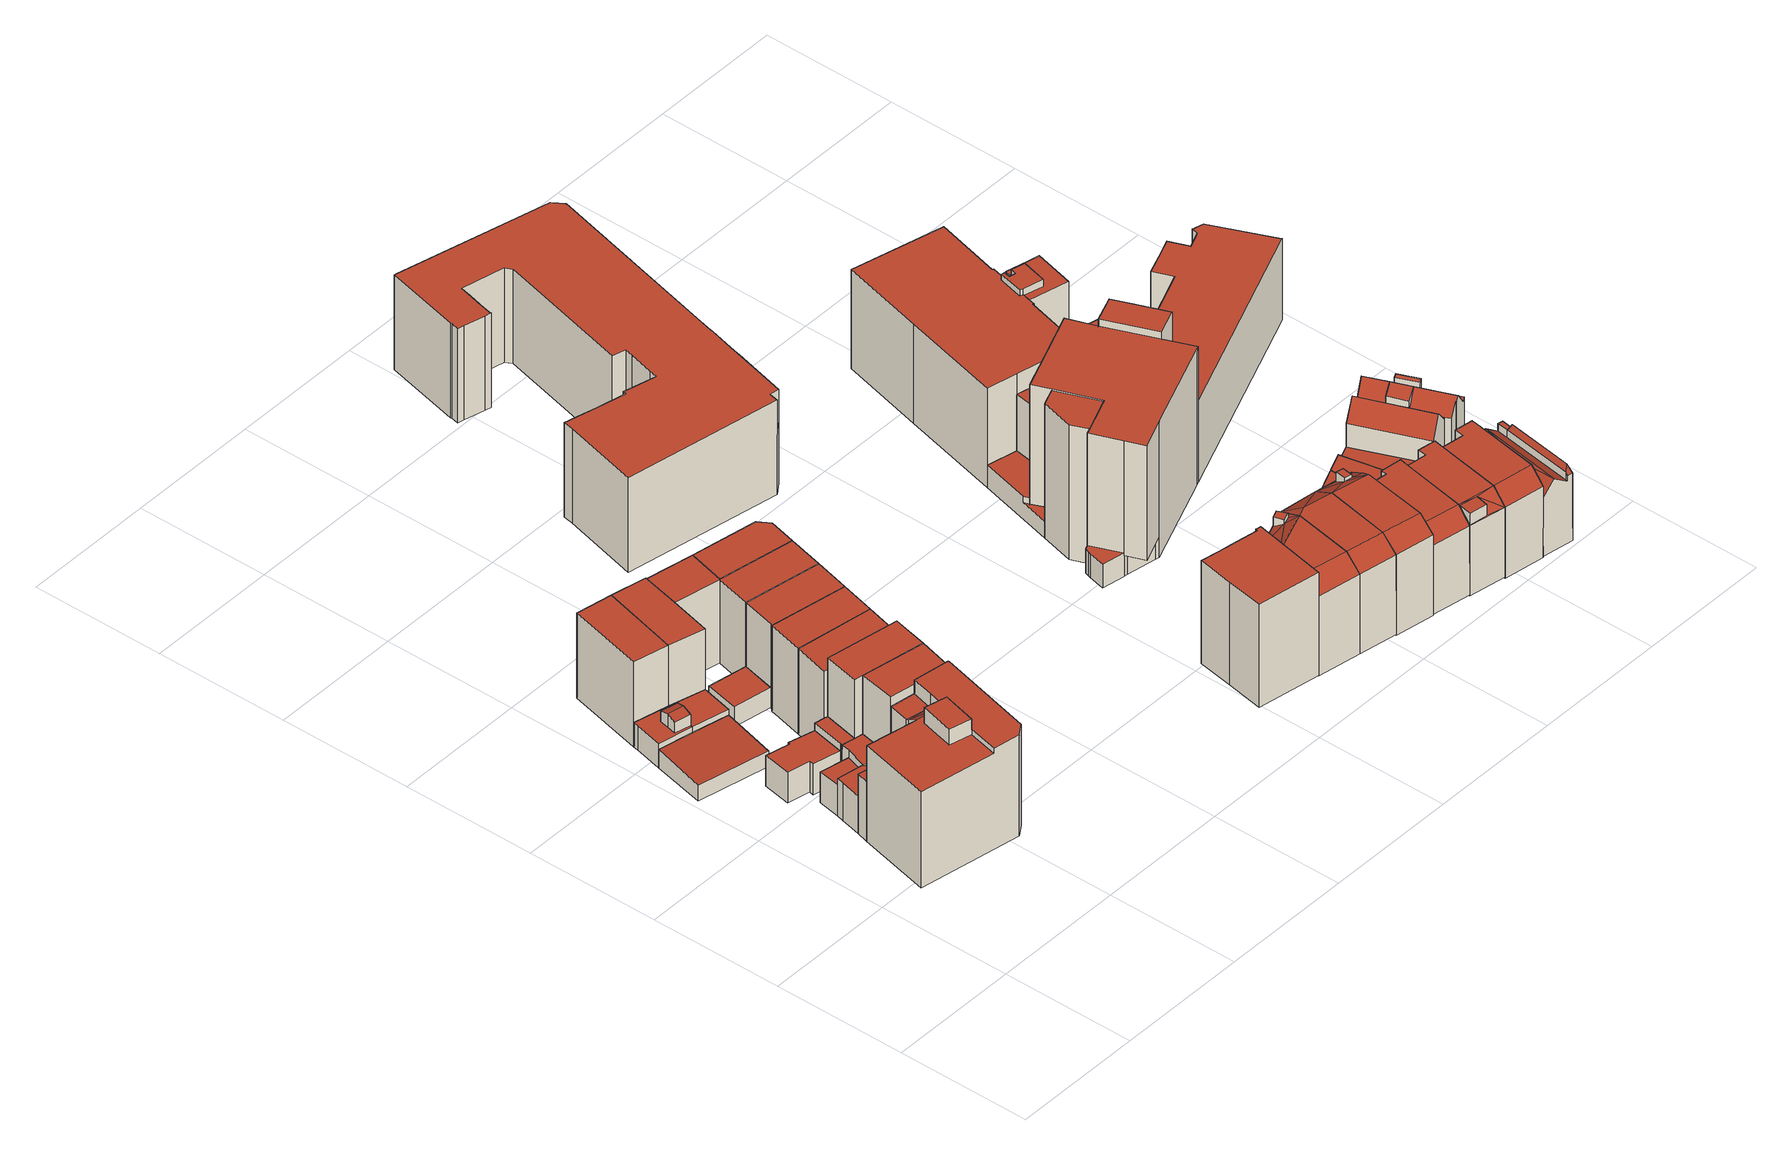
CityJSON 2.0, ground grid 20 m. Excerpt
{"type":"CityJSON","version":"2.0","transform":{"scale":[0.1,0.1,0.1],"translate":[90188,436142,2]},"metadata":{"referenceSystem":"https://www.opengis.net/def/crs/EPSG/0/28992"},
"CityObjects":{
"building1":{"type":"Building","attributes":{"measuredHeight":3.02,"yearOfConstruction":1924,"LAAGSTE_BOUWLAAG":"0","AANTAL_BOUWLAGEN":"1","WIJK":"Delfshaven","BUURT":"Tussendijken","HOOGSTE_BOUWLAAG":"0"},"geometry":[{"type":"Solid","lod":"2","boundaries":[[[[0,1,2,3,4]],[[1,0,5,6]],[[0,4,7,5]],[[8,9,3,2]],[[6,8,2,1]],[[4,3,9,7]],[[8,6,5,7,9]]]],"semantics":{"surfaces":[{"type":"GroundSurface"},{"type":"WallSurface"},{"type":"RoofSurface"}],"values":[[0,1,1,1,1,1,2]]}}]},
"building2":{"type":"Building","attributes":{"measuredHeight":17.93,"yearOfConstruction":1922,"LAAGSTE_BOUWLAAG":"-1","AANTAL_BOUWLAGEN":"5","AANTAL_ADRESSEN":"4","WIJK":"Delfshaven","PANDSOORT":"Tussenpand","BUURT":"Tussendijken","HOOGSTE_BOUWLAAG":"3"},"address":[{"CountryName":"Nederland","LocalityName":"Rotterdam","ThoroughfareNumber":"51-51","ThoroughfareName":"Jan Kruijffstraat","PostalCode":"3026VN"}],"children":["building2-1","building2-2","building2-3"]},
"building2-1":{"type":"BuildingPart","parents":["building2"],"geometry":[{"type":"Solid","lod":"2","boundaries":[[[[10,11,12,13]],[[11,14,15,12]],[[16,10,13,17]],[[18,16,17,19]],[[20,18,19,21]],[[22,20,21,23]],[[23,21,19,17,13,12,15,24,25]],[[10,16,18,20,22,26,27,14,11]],[[25,24,27,26]],[[23,25,26,22]],[[24,15,14,27]]]],"semantics":{"surfaces":[{"type":"WallSurface"},{"type":"RoofSurface"},{"type":"GroundSurface"},{"type":"ClosureSurface"}],"values":[[0,0,0,0,0,0,1,2,3,3,3]]}}]},
"building2-2":{"type":"BuildingPart","parents":["building2"],"geometry":[{"type":"Solid","lod":"2","boundaries":[[[[28,29,30,31,32]],[[31,33,34,32]],[[35,22,23,36,37,38,39]],[[40,41,42,43,44,45]],[[28,46,47,29]],[[48,44,43,49]],[[50,51,25,24,52]],[[23,25,51,36]],[[52,53,54,50]],[[55,47,46,34,33]],[[56,57,42,41,58]],[[59,48,49,60]],[[39,59,60,35]],[[55,40,45,47]],[[53,56,58,54]],[[37,61,62,38]],[[61,63,64,62]],[[63,30,29,64]],[[61,51,50]],[[63,50,54]],[[61,50,63]],[[40,55,33,31,30,63,54,58,41]],[[37,36,51,61]],[[39,38,62,64,29,47,45,44,48,59]],[[28,32,34,46]],[[22,35,60,49,43,42,57,65,27,26]],[[26,27,24,25]],[[65,53,52,24,27]],[[22,26,25,23]],[[65,57,56,53]]]],"semantics":{"surfaces":[{"type":"WallSurface"},{"type":"RoofSurface"},{"type":"GroundSurface"},{"type":"ClosureSurface"}],"values":[[0,0,0,0,0,0,0,0,0,0,0,0,0,0,0,0,0,0,1,1,1,1,1,1,1,2,3,3,3,3]]}}]},
"building2-3":{"type":"BuildingPart","parents":["building2"],"geometry":[{"type":"Solid","lod":"2","boundaries":[[[[53,56,57,65]],[[57,56,66,15,14]],[[24,15,66,52]],[[52,66,56,53]],[[65,57,14,27]],[[27,14,15,24]],[[27,24,52,53,65]]]],"semantics":{"surfaces":[{"type":"ClosureSurface"},{"type":"WallSurface"},{"type":"RoofSurface"},{"type":"GroundSurface"}],"values":[[0,1,1,2,3,0,0]]}}]},
"building3":{"type":"Building","attributes":{"measuredHeight":4.85,"yearOfConstruction":1922,"LAAGSTE_BOUWLAAG":"0","AANTAL_BOUWLAGEN":"1","WIJK":"Delfshaven","BUURT":"Tussendijken","HOOGSTE_BOUWLAAG":"0"},"geometry":[{"type":"Solid","lod":"2","boundaries":[[[[67,68,69,70]],[[68,71,72,69]],[[70,73,74,67]],[[75,76,77,78]],[[79,77,76,80]],[[80,81,82,79]],[[71,75,78,72]],[[73,82,81,74]],[[73,70,69,72,78,77,79,82]],[[71,68,67,74,81,80,76,75]]]],"semantics":{"surfaces":[{"type":"WallSurface"},{"type":"RoofSurface"},{"type":"GroundSurface"}],"values":[[0,0,0,0,0,0,0,0,1,2]]}}]},
"building4":{"type":"Building","attributes":{"measuredHeight":13.68,"yearOfConstruction":1924,"LAAGSTE_BOUWLAAG":"0","AANTAL_BOUWLAGEN":"4","AANTAL_ADRESSEN":"4","WIJK":"Delfshaven","PANDSOORT":"Tussenpand","BUURT":"Tussendijken","HOOGSTE_BOUWLAAG":"3"},"address":[{"CountryName":"Nederland","LocalityName":"Rotterdam","ThoroughfareNumber":"8-8","ThoroughfareName":"Gijsingstraat","PostalCode":"3026RL"}],"children":["building4-1","building4-2"]},
"building4-1":{"type":"BuildingPart","parents":["building4"],"geometry":[{"type":"Solid","lod":"2","boundaries":[[[[83,84,85,86]],[[83,86,87,88,89]],[[87,90,91,88]],[[89,92,84,83]],[[84,92,91,90,85]],[[88,91,92,89]],[[86,85,90,87]]]],"semantics":{"surfaces":[{"type":"ClosureSurface"},{"type":"WallSurface"},{"type":"RoofSurface"},{"type":"GroundSurface"}],"values":[[0,1,1,1,1,2,3]]}}]},
"building4-2":{"type":"BuildingPart","parents":["building4"],"geometry":[{"type":"Solid","lod":"2","boundaries":[[[[93,94,4,0]],[[95,96,97,98]],[[99,100,101,102]],[[100,103,104,101]],[[103,97,96,104]],[[85,105,106,84]],[[105,4,94,106]],[[99,102,107,95,98,93,0,108,109]],[[83,109,108,86]],[[97,103,100,99,109,83,84,106,94,93,98]],[[102,101,104,107]],[[107,104,96,95]],[[86,108,0,4,105,85]],[[86,85,84,83]]]],"semantics":{"surfaces":[{"type":"WallSurface"},{"type":"RoofSurface"},{"type":"GroundSurface"},{"type":"ClosureSurface"}],"values":[[0,0,0,0,0,0,0,0,0,1,1,1,2,3]]}}]},
"building5":{"type":"Building","attributes":{"measuredHeight":15.54,"yearOfConstruction":1922,"LAAGSTE_BOUWLAAG":"-1","AANTAL_BOUWLAGEN":"6","AANTAL_ADRESSEN":"2","WIJK":"Delfshaven","PANDSOORT":"Tussenpand","BUURT":"Tussendijken","HOOGSTE_BOUWLAAG":"3"},"address":[{"CountryName":"Nederland","LocalityName":"Rotterdam","ThoroughfareNumber":"47-47","ThoroughfareName":"Jan Kruijffstraat","PostalCode":"3026VN"}],"children":["building5-1","building5-2"]},
"building5-1":{"type":"BuildingPart","parents":["building5"],"geometry":[{"type":"Solid","lod":"2","boundaries":[[[[110,22,111,112]],[[113,114,115,110,112]],[[116,117,118,111,22,35]],[[114,116,35,115]],[[112,111,118,113]],[[113,118,117,116,114]],[[35,22,110,115]]]],"semantics":{"surfaces":[{"type":"ClosureSurface"},{"type":"WallSurface"},{"type":"RoofSurface"},{"type":"GroundSurface"}],"values":[[0,1,1,1,1,2,3]]}}]},
"building5-2":{"type":"BuildingPart","parents":["building5"],"geometry":[{"type":"Solid","lod":"2","boundaries":[[[[119,120,121,112,110]],[[122,16,18,123,124]],[[125,126,127,120,119]],[[125,128,129,126]],[[128,10,130,129]],[[122,130,10,16]],[[126,122,124,127]],[[111,131,20,22]],[[131,123,18,20]],[[126,129,130,122]],[[131,111,112,121,120,127,124,123]],[[125,119,110,22,20,18,16,10,128]],[[112,111,22,110]]]],"semantics":{"surfaces":[{"type":"WallSurface"},{"type":"RoofSurface"},{"type":"GroundSurface"},{"type":"ClosureSurface"}],"values":[[0,0,0,0,0,0,0,0,0,1,1,2,3]]}}]},
"building6":{"type":"Building","attributes":{"measuredHeight":13.57,"yearOfConstruction":1924,"LAAGSTE_BOUWLAAG":"0","AANTAL_BOUWLAGEN":"4","AANTAL_ADRESSEN":"4","WIJK":"Delfshaven","PANDSOORT":"Tussenpand","BUURT":"Tussendijken","HOOGSTE_BOUWLAAG":"3"},"address":[{"CountryName":"Nederland","LocalityName":"Rotterdam","ThoroughfareNumber":"6-6","ThoroughfareName":"Gijsingstraat","PostalCode":"3026RL"}],"children":["building6-1","building6-2"]},
"building6-1":{"type":"BuildingPart","parents":["building6"],"geometry":[{"type":"Solid","lod":"2","boundaries":[[[[132,133,83,134]],[[133,135,109,83]],[[136,99,109,135,137,93,98]],[[138,139,140,141]],[[134,138,141,132]],[[139,93,137,140]],[[134,83,109,99,136,98,93,139,138]],[[141,140,137,135,133,132]]]],"semantics":{"surfaces":[{"type":"ClosureSurface"},{"type":"WallSurface"},{"type":"RoofSurface"},{"type":"GroundSurface"}],"values":[[0,1,1,1,1,1,2,3]]}}]},
"building6-2":{"type":"BuildingPart","parents":["building6"],"geometry":[{"type":"Solid","lod":"2","boundaries":[[[[134,83,133,132]],[[83,89,88,142,133]],[[134,132,143,144,145]],[[146,144,143,147]],[[147,142,88,146]],[[145,89,83,134]],[[145,144,146,88,89]],[[143,132,133,142,147]]]],"semantics":{"surfaces":[{"type":"ClosureSurface"},{"type":"WallSurface"},{"type":"RoofSurface"},{"type":"GroundSurface"}],"values":[[0,1,1,1,1,1,2,3]]}}]},
"building7":{"type":"Building","attributes":{"measuredHeight":15.4,"yearOfConstruction":1922,"LAAGSTE_BOUWLAAG":"-0.5","AANTAL_BOUWLAGEN":"6","AANTAL_ADRESSEN":"4","WIJK":"Delfshaven","PANDSOORT":"Tussenpand","BUURT":"Tussendijken","HOOGSTE_BOUWLAAG":"3"},"address":[{"CountryName":"Nederland","LocalityName":"Rotterdam","ThoroughfareNumber":"45-45","ThoroughfareName":"Jan Kruijffstraat","PostalCode":"3026VN"}],"children":["building7-1","building7-2"]},
"building7-1":{"type":"BuildingPart","parents":["building7"],"geometry":[{"type":"Solid","lod":"2","boundaries":[[[[148,121,149,150]],[[151,152,153,154]],[[152,155,156,153]],[[155,157,120,156]],[[150,151,154,148]],[[121,120,157,149]],[[148,154,153,156,120,121]],[[152,151,150,149,157,155]]]],"semantics":{"surfaces":[{"type":"ClosureSurface"},{"type":"WallSurface"},{"type":"RoofSurface"},{"type":"GroundSurface"}],"values":[[0,1,1,1,1,1,2,3]]}}]},
"building7-2":{"type":"BuildingPart","parents":["building7"],"geometry":[{"type":"Solid","lod":"2","boundaries":[[[[150,149,121,148]],[[114,113,158,121,149,159]],[[160,114,159,161]],[[148,121,158,162]],[[162,160,161,150,148]],[[162,158,113,114,160]],[[159,149,150,161]]]],"semantics":{"surfaces":[{"type":"ClosureSurface"},{"type":"WallSurface"},{"type":"RoofSurface"},{"type":"GroundSurface"}],"values":[[0,1,1,1,1,2,3]]}}]},
"building8":{"type":"Building","attributes":{"measuredHeight":3.24,"yearOfConstruction":1924,"LAAGSTE_BOUWLAAG":"0","AANTAL_BOUWLAGEN":"1","WIJK":"Delfshaven","BUURT":"Tussendijken","HOOGSTE_BOUWLAAG":"0"},"geometry":[{"type":"Solid","lod":"2","boundaries":[[[[163,164,165,166]],[[165,164,167,168]],[[166,165,168,169]],[[170,167,164,163]],[[169,170,163,166]],[[169,168,167,170]]]],"semantics":{"surfaces":[{"type":"GroundSurface"},{"type":"WallSurface"},{"type":"RoofSurface"}],"values":[[0,1,1,1,1,2]]}}]},
"building9":{"type":"Building","attributes":{"measuredHeight":13.75,"yearOfConstruction":1924,"LAAGSTE_BOUWLAAG":"-1","AANTAL_BOUWLAGEN":"6","AANTAL_ADRESSEN":"4","WIJK":"Delfshaven","PANDSOORT":"Tussenpand","BUURT":"Tussendijken","HOOGSTE_BOUWLAAG":"4"},"address":[{"CountryName":"Nederland","LocalityName":"Rotterdam","ThoroughfareNumber":"43-43","ThoroughfareName":"Jan Kruijffstraat","PostalCode":"3026VN"}],"geometry":[{"type":"Solid","lod":"2","boundaries":[[[[171,172,173,174]],[[174,173,175,176]],[[173,172,177,175]],[[178,177,172,171]],[[176,178,171,174]],[[176,175,177,178]]]],"semantics":{"surfaces":[{"type":"GroundSurface"},{"type":"WallSurface"},{"type":"RoofSurface"}],"values":[[0,1,1,1,1,2]]}}]},
"building10":{"type":"Building","attributes":{"measuredHeight":13.3,"yearOfConstruction":1924,"LAAGSTE_BOUWLAAG":"0","AANTAL_BOUWLAGEN":"4","AANTAL_ADRESSEN":"2","WIJK":"Delfshaven","PANDSOORT":"Tussenpand","BUURT":"Tussendijken","HOOGSTE_BOUWLAAG":"3"},"address":[{"CountryName":"Nederland","LocalityName":"Rotterdam","ThoroughfareNumber":"4-4","ThoroughfareName":"Gijsingstraat","PostalCode":"3026RL"}],"geometry":[{"type":"Solid","lod":"2","boundaries":[[[[179,143,147,180,181]],[[180,147,182,183]],[[184,185,143,179]],[[183,186,181,180]],[[186,184,179,181]],[[147,143,185,182]],[[182,185,184,186,183]]]],"semantics":{"surfaces":[{"type":"GroundSurface"},{"type":"WallSurface"},{"type":"RoofSurface"}],"values":[[0,1,1,1,1,1,2]]}}]},
"building11":{"type":"Building","attributes":{"measuredHeight":13.75,"yearOfConstruction":1924,"LAAGSTE_BOUWLAAG":"-1","AANTAL_BOUWLAGEN":"5","AANTAL_ADRESSEN":"2","WIJK":"Delfshaven","PANDSOORT":"Tussenpand","BUURT":"Tussendijken","HOOGSTE_BOUWLAAG":"3"},"address":[{"CountryName":"Nederland","LocalityName":"Rotterdam","ThoroughfareNumber":"41-41","ThoroughfareName":"Jan Kruijffstraat","PostalCode":"3026VN"}],"geometry":[{"type":"Solid","lod":"2","boundaries":[[[[174,173,187,188]],[[188,187,189,190]],[[190,176,174,188]],[[187,173,175,189]],[[176,175,173,174]],[[190,189,175,176]]]],"semantics":{"surfaces":[{"type":"GroundSurface"},{"type":"WallSurface"},{"type":"RoofSurface"}],"values":[[0,1,1,1,1,2]]}}]},
"building12":{"type":"Building","attributes":{"measuredHeight":13.48,"yearOfConstruction":1924,"LAAGSTE_BOUWLAAG":"0","AANTAL_BOUWLAGEN":"4","AANTAL_ADRESSEN":"2","WIJK":"Delfshaven","PANDSOORT":"Tussenpand","BUURT":"Tussendijken","HOOGSTE_BOUWLAAG":"3"},"address":[{"CountryName":"Nederland","LocalityName":"Rotterdam","ThoroughfareNumber":"39-39","ThoroughfareName":"Jan Kruijffstraat","PostalCode":"3026VN"}],"geometry":[{"type":"Solid","lod":"2","boundaries":[[[[166,191,192,193,163]],[[191,166,194,195]],[[166,163,196,194]],[[163,193,189,196]],[[190,189,193,192]],[[195,190,192,191]],[[196,189,190,195,194]]]],"semantics":{"surfaces":[{"type":"GroundSurface"},{"type":"WallSurface"},{"type":"RoofSurface"}],"values":[[0,1,1,1,1,1,2]]}}]},
"building13":{"type":"Building","attributes":{"measuredHeight":13.36,"yearOfConstruction":1924,"LAAGSTE_BOUWLAAG":"0","AANTAL_BOUWLAGEN":"4","AANTAL_ADRESSEN":"2","WIJK":"Delfshaven","PANDSOORT":"Tussenpand","BUURT":"Tussendijken","HOOGSTE_BOUWLAAG":"3"},"address":[{"CountryName":"Nederland","LocalityName":"Rotterdam","ThoroughfareNumber":"37-37","ThoroughfareName":"Jan Kruijffstraat","PostalCode":"3026VN"}],"geometry":[{"type":"Solid","lod":"2","boundaries":[[[[197,179,181,198,199]],[[198,181,186,200]],[[200,195,199,198]],[[179,197,194,184]],[[195,194,197,199]],[[181,179,184,186]],[[186,184,194,195,200]]]],"semantics":{"surfaces":[{"type":"GroundSurface"},{"type":"WallSurface"},{"type":"RoofSurface"}],"values":[[0,1,1,1,1,1,2]]}}]},
"building14":{"type":"Building","attributes":{"measuredHeight":13.3,"yearOfConstruction":1924,"LAAGSTE_BOUWLAAG":"0","AANTAL_BOUWLAGEN":"4","AANTAL_ADRESSEN":"4","WIJK":"Delfshaven","PANDSOORT":"Tussenpand","BUURT":"Tussendijken","HOOGSTE_BOUWLAAG":"3"},"address":[{"CountryName":"Nederland","LocalityName":"Rotterdam","ThoroughfareNumber":"35-35","ThoroughfareName":"Jan Kruijffstraat","PostalCode":"3026VN"}],"geometry":[{"type":"Solid","lod":"2","boundaries":[[[[181,180,201,202,198]],[[203,200,198,202]],[[202,201,204,203]],[[180,181,186,183]],[[201,180,183,204]],[[200,186,181,198]],[[204,183,186,200,203]]]],"semantics":{"surfaces":[{"type":"GroundSurface"},{"type":"WallSurface"},{"type":"RoofSurface"}],"values":[[0,1,1,1,1,1,2]]}}]},
"building15":{"type":"Building","attributes":{"measuredHeight":16.53,"yearOfConstruction":1967,"LAAGSTE_BOUWLAAG":"-1","AANTAL_BOUWLAGEN":"6","AANTAL_ADRESSEN":"6","WIJK":"Delfshaven","PANDSOORT":"Kop van een rij","BUURT":"Tussendijken","HOOGSTE_BOUWLAAG":"4"},"address":[{"CountryName":"Nederland","LocalityName":"Rotterdam","ThoroughfareNumber":"53","ThoroughfareName":"Schiedamseweg","PostalCode":"3026AC"}],"geometry":[{"type":"Solid","lod":"2","boundaries":[[[[205,206,207,208]],[[206,209,210,207]],[[211,210,209,212]],[[213,214,215,216]],[[217,218,219,220]],[[218,221,222,219]],[[221,223,224,222]],[[223,225,226,224]],[[225,205,208,226]],[[216,211,212,213]],[[214,217,220,215]],[[210,211,216,215,220,219,222,224,226,208,207]],[[209,206,205,225,223,221,218,217,214,213,212]]]],"semantics":{"surfaces":[{"type":"WallSurface"},{"type":"RoofSurface"},{"type":"GroundSurface"}],"values":[[0,0,0,0,0,0,0,0,0,0,0,1,2]]}}]},
"building16":{"type":"Building","attributes":{"measuredHeight":14.85,"yearOfConstruction":1913,"LAAGSTE_BOUWLAAG":0,"AANTAL_BOUWLAGEN":5,"AANTAL_ADRESSEN":3,"WIJK":"Delfshaven","PANDSOORT":"Tussenpand","BUURT":"Tussendijken","HOOGSTE_BOUWLAAG":3},"address":[{"CountryName":"Nederland","LocalityName":"Rotterdam","ThoroughfareNumber":"49-49","ThoroughfareName":"Schiedamseweg","PostalCode":"3026AC"}],"children":["building16-1"],"geometry":[{"type":"Solid","lod":"2","boundaries":[[[[227,228,229,230]],[[229,228,231,232]],[[233,227,230,234]],[[232,231,233,234]],[[232,234,230,229]],[[235,236,237,238,239,240]],[[239,241,242,240]],[[243,242,241,244,245,246]],[[237,245,244,238]],[[240,227,233]],[[231,235,233]],[[231,242,243]],[[235,240,233]],[[240,228,227]],[[231,243,235]],[[231,228,242]],[[240,242,228]],[[236,246,245,237]],[[235,243,246,236]],[[238,244,241,239]]]],"semantics":{"surfaces":[{"type":"WallSurface"},{"type":"RoofSurface"},{"type":"GroundSurface"}],"values":[[0,0,0,0,1,0,0,0,0,1,1,1,1,1,1,1,1,1,1,2]]}}]},
"building16-1":{"type":"BuildingInstallation","parents":["building16"],"geometry":[{"type":"MultiSurface","lod":"2","boundaries":[[[227,228,229,230]],[[229,228,231,232]],[[233,227,230,234]],[[232,231,233,234]],[[232,234,230,229]]],"semantics":{"surfaces":[{"type":"WallSurface"},{"type":"RoofSurface"}],"values":[0,0,0,0,1]}}]},
"building17":{"type":"Building","attributes":{"measuredHeight":15.18,"yearOfConstruction":1926,"LAAGSTE_BOUWLAAG":"0","AANTAL_BOUWLAGEN":"8","AANTAL_ADRESSEN":"39","WIJK":"Delfshaven","PANDSOORT":"Tussenpand","BUURT":"Tussendijken","HOOGSTE_BOUWLAAG":"3"},"address":[{"CountryName":"Nederland","LocalityName":"Rotterdam","ThoroughfareNumber":"21-33","ThoroughfareName":"Jan Kruijffstraat","PostalCode":"3026VM"}],"geometry":[{"type":"Solid","lod":"2","boundaries":[[[[247,248,249,250,251,252,253,254,255,256]],[[257,258,259,260]],[[261,262,263,264]],[[262,265,266,263]],[[265,267,268,266]],[[269,270,271,272]],[[273,274,275,276]],[[274,277,278,275]],[[277,269,272,278]],[[279,280,281,282,283]],[[284,247,256,285]],[[285,256,255,286]],[[287,288,289,290]],[[291,292,250,249]],[[293,257,260,294]],[[286,255,254,295]],[[296,291,249,248]],[[292,297,251,250]],[[297,298,252,251]],[[298,299,253,252]],[[288,300,301,289]],[[300,293,294,301]],[[284,295,254,302,303,247]],[[253,299,287,290,304]],[[305,306,307,308,309]],[[248,310,311,312,296]],[[309,312,311,305]],[[304,302,254,253]],[[303,310,248,247]],[[270,313,314,271]],[[313,315,316,314]],[[315,317,318,316]],[[317,319,320,318]],[[321,322,323,324]],[[325,321,324,326]],[[283,308,307,279]],[[279,327,328,280]],[[319,325,326,320]],[[322,329,330,323]],[[331,261,264,332]],[[329,333,334,330]],[[333,335,336,334]],[[335,337,338,336]],[[327,307,306,328]],[[337,331,332,338]],[[267,339,340,268]],[[339,282,281,340]],[[258,273,276,259]],[[327,279,307]],[[280,328,306,305,311,310,303,302,304,290,289,301,294,260,259,276,275,278,272,271,314,316,318,320,326,324,323,330,334,336,338,332,264,263,266,268,340,281]],[[292,291,296,312,309,308,283,282,339,267,265,262,261,331,337,335,333,329,322,321,325,319,317,315,313,270,269,277,274,273,258,257,293,300,288,287,299,298,297]],[[295,284,285,286]]]],"semantics":{"surfaces":[{"type":"OuterCeilingSurface"},{"type":"WallSurface"},{"type":"RoofSurface"},{"type":"GroundSurface"}],"values":[[0,1,1,1,1,1,1,1,1,1,1,1,1,1,1,1,1,1,1,1,1,1,1,1,1,1,1,1,1,1,1,1,1,1,1,1,1,1,1,1,1,1,1,1,1,1,1,1,2,2,3,3]]}}]},
"building18":{"type":"Building","attributes":{"measuredHeight":14.85,"yearOfConstruction":1913,"LAAGSTE_BOUWLAAG":"0","AANTAL_BOUWLAGEN":"4","AANTAL_ADRESSEN":"4","WIJK":"Delfshaven","PANDSOORT":"Tussenpand","BUURT":"Tussendijken","HOOGSTE_BOUWLAAG":"2"},"address":[{"CountryName":"Nederland","LocalityName":"Rotterdam","ThoroughfareNumber":"47-47","ThoroughfareName":"Schiedamseweg","PostalCode":"3026AC"}],"geometry":[{"type":"Solid","lod":"2","boundaries":[[[[341,342,343,344,345,346,347,348]],[[348,349,240,341]],[[240,349,239,238,237,236,235]],[[344,237,238,345]],[[346,239,349,347]],[[347,349,348]],[[341,240,350]],[[341,350,342]],[[350,240,235]],[[343,342,350,235,236]],[[343,236,237,344]],[[345,238,239,346]]]],"semantics":{"surfaces":[{"type":"WallSurface"},{"type":"RoofSurface"},{"type":"GroundSurface"}],"values":[[0,0,0,0,0,1,1,1,1,1,1,2]]}}]},
"building19":{"type":"Building","children":["building19-1"],"geometry":[{"type":"Solid","lod":"2","boundaries":[[[[351,352,353,354]],[[353,352,355,356]],[[357,351,354,358]],[[356,355,357,358]],[[356,358,354,353]],[[359,348,341,360]],[[361,344,343,342,341,348,362]],[[363,359,360,364,365]],[[366,367,365,364,368,369]],[[366,344,361,367]],[[368,342,343,369]],[[355,352,368]],[[368,352,342]],[[341,352,351]],[[360,341,351]],[[355,368,364]],[[355,364,360]],[[341,342,352]],[[355,360,357]],[[360,351,357]],[[369,343,344,366]],[[363,365,367,361,362]],[[363,362,348,359]]]],"semantics":{"surfaces":[{"type":"WallSurface"},{"type":"RoofSurface"},{"type":"GroundSurface"},{"type":"ClosureSurface"}],"values":[[0,0,0,0,1,0,0,0,0,0,1,1,1,1,1,1,1,1,1,1,1,2,3]]}}]},
"building19-1":{"type":"BuildingInstallation","parents":["building19"],"geometry":[{"type":"MultiSurface","lod":"2","boundaries":[[[351,352,353,354]],[[353,352,355,356]],[[357,351,354,358]],[[356,355,357,358]],[[356,358,354,353]]],"semantics":{"surfaces":[{"type":"WallSurface"},{"type":"RoofSurface"}],"values":[0,0,0,0,1]}}]},
"building20":{"type":"Building","attributes":{"measuredHeight":14.87,"yearOfConstruction":1913,"LAAGSTE_BOUWLAAG":-1,"AANTAL_BOUWLAGEN":6,"AANTAL_ADRESSEN":3,"WIJK":"Delfshaven","PANDSOORT":"Tussenpand","BUURT":"Tussendijken","HOOGSTE_BOUWLAAG":3},"address":[{"CountryName":"Nederland","LocalityName":"Rotterdam","ThoroughfareNumber":"45-45","ThoroughfareName":"Schiedamseweg","PostalCode":"3026AC"}],"children":["building20-1"]},
"building20-1":{"type":"BuildingPart","parents":["building20"],"geometry":[{"type":"Solid","lod":"2","boundaries":[[[[359,348,362,363]],[[370,371,372,373]],[[374,362,348,347]],[[373,359,363,370]],[[371,374,347,372]],[[347,348,359,373,372]],[[374,371,370,363,362]]]],"semantics":{"surfaces":[{"type":"ClosureSurface"},{"type":"WallSurface"},{"type":"RoofSurface"},{"type":"GroundSurface"}],"values":[[0,1,1,1,1,2,3]]}}]},
"building21":{"type":"Building","attributes":{"measuredHeight":13.18,"yearOfConstruction":1911,"LAAGSTE_BOUWLAAG":"-0.5","AANTAL_BOUWLAGEN":"5","AANTAL_ADRESSEN":"6","WIJK":"Delfshaven","PANDSOORT":"Tussenpand","BUURT":"Tussendijken","HOOGSTE_BOUWLAAG":"3"},"address":[{"CountryName":"Nederland","LocalityName":"Rotterdam","ThoroughfareNumber":"43-43","ThoroughfareName":"Schiedamseweg","PostalCode":"3026AC"}],"children":["building21-1","building21-2"]},
"building21-1":{"type":"BuildingPart","parents":["building21"],"geometry":[{"type":"Solid","lod":"2","boundaries":[[[[375,376,377,378,379,380,381]],[[382,383,384,385,386,387,388]],[[388,375,381,382]],[[389,379,378,390]],[[391,389,390,392]],[[384,391,392,385]],[[387,376,375,388]],[[386,385,392,390,378,377,376,387]],[[393,383,382,381,380,394]],[[383,393,391,384]],[[394,380,379,389]],[[393,394,389,391]]]],"semantics":{"surfaces":[{"type":"WallSurface"},{"type":"RoofSurface"},{"type":"GroundSurface"},{"type":"ClosureSurface"}],"values":[[0,0,0,0,0,0,1,1,2,3,3,3]]}}]},
"building21-2":{"type":"BuildingPart","parents":["building21"],"geometry":[{"type":"Solid","lod":"2","boundaries":[[[[395,396,359,373,397]],[[395,380,379,396]],[[398,384,383,399]],[[400,398,399,401]],[[401,397,373,400]],[[384,398,400,373,359,396,379,389,391]],[[397,401,399,383,393,394,380,395]],[[389,379,380,394]],[[384,391,393,383]],[[391,389,394,393]]]],"semantics":{"surfaces":[{"type":"WallSurface"},{"type":"RoofSurface"},{"type":"GroundSurface"},{"type":"ClosureSurface"}],"values":[[0,0,0,0,0,1,2,3,3,3]]}}]},
"building22":{"type":"Building","children":["building22-1"],"geometry":[{"type":"Solid","lod":"2","boundaries":[[[[402,403,404]],[[404,403,405,406]],[[406,405,407]],[[402,404,406,407]],[[408,409,386,410]],[[386,409,411,412,388,387]],[[413,408,410,414]],[[415,416,417,418,419]],[[420,421,419,418,422,423]],[[416,413,414,417]],[[420,388,412,421]],[[414,410,386,387,423,422,418,417]],[[405,403,388]],[[423,387,407]],[[420,405,388]],[[407,387,402]],[[402,388,403]],[[420,423,407]],[[405,420,407]],[[387,388,402]],[[415,419,421,412,411,424,425]],[[415,425,413,416]],[[424,411,409,408]],[[425,424,408,413]]]],"semantics":{"surfaces":[{"type":"WallSurface"},{"type":"RoofSurface"},{"type":"GroundSurface"},{"type":"ClosureSurface"}],"values":[[0,0,0,1,0,0,0,0,0,0,0,1,1,1,1,1,1,1,1,1,2,3,3,3]]}}]},
"building22-1":{"type":"BuildingInstallation","parents":["building22"],"geometry":[{"type":"MultiSurface","lod":"2","boundaries":[[[402,403,404]],[[404,403,405,406]],[[406,405,407]],[[402,404,406,407]]],"semantics":{"surfaces":[{"type":"WallSurface"},{"type":"RoofSurface"}],"values":[0,0,0,1]}}]},
"building23":{"type":"Building","attributes":{"measuredHeight":13.3,"yearOfConstruction":1911,"LAAGSTE_BOUWLAAG":-1,"AANTAL_BOUWLAGEN":6,"AANTAL_ADRESSEN":7,"WIJK":"Delfshaven","PANDSOORT":"Tussenpand","BUURT":"Tussendijken","HOOGSTE_BOUWLAAG":3},"address":[{"CountryName":"Nederland","LocalityName":"Rotterdam","ThoroughfareNumber":"32-32","ThoroughfareName":"Noordschans","PostalCode":"3026VZ"}],"children":["building23-1"]},
"building23-1":{"type":"BuildingPart","parents":["building23"],"geometry":[{"type":"Solid","lod":"2","boundaries":[[[[426,427,428,429]],[[427,416,415,428]],[[430,431,400,432]],[[433,411,409,384]],[[434,433,384,398]],[[429,430,432,426]],[[431,434,398,400]],[[409,408,413,416,427,426,432,400,398,384]],[[429,428,415,425,424,411,433,434,431,430]],[[416,413,425,415]],[[413,408,424,425]],[[408,409,411,424]]]],"semantics":{"surfaces":[{"type":"WallSurface"},{"type":"RoofSurface"},{"type":"GroundSurface"},{"type":"ClosureSurface"}],"values":[[0,0,0,0,0,0,0,1,2,3,3,3]]}}]},
"building24":{"type":"Building","attributes":{"measuredHeight":13.46,"yearOfConstruction":1911,"LAAGSTE_BOUWLAAG":"-1","AANTAL_BOUWLAGEN":"5","AANTAL_ADRESSEN":"4","WIJK":"Delfshaven","PANDSOORT":"Tussenpand","BUURT":"Tussendijken","HOOGSTE_BOUWLAAG":"3"},"address":[{"CountryName":"Nederland","LocalityName":"Rotterdam","ThoroughfareNumber":"39-39","ThoroughfareName":"Schiedamseweg","PostalCode":"3026AC"}],"children":["building24-1","building24-2"]},
"building24-1":{"type":"BuildingPart","parents":["building24"],"geometry":[{"type":"Solid","lod":"2","boundaries":[[[[435,436,437,438,439]],[[440,441,442,443,444]],[[438,442,441,439]],[[436,445,446,437]],[[422,447,448,449,420,423]],[[445,450,451,446]],[[444,420,449,440]],[[450,447,422,451]],[[446,451,422,423,443,442,438,437]],[[443,423,420,444]],[[435,439,441,440,449,448,452,453]],[[435,453,445,436]],[[453,452,450,445]],[[452,448,447,450]]]],"semantics":{"surfaces":[{"type":"WallSurface"},{"type":"RoofSurface"},{"type":"GroundSurface"},{"type":"ClosureSurface"}],"values":[[0,0,0,0,0,0,0,0,1,1,2,3,3,3]]}}]},
"building24-2":{"type":"BuildingPart","parents":["building24"],"geometry":[{"type":"Solid","lod":"2","boundaries":[[[[454,455,456,457]],[[458,459,460,461]],[[462,460,459,463,464]],[[463,448,447,464]],[[465,466,467,468]],[[469,436,435,470]],[[466,469,470,467]],[[455,458,461,456]],[[468,471,472,465]],[[471,473,474,472]],[[473,475,476,474]],[[475,454,457,476]],[[457,456,461,460,462,464,447,450,445,436,469,466,465,472,474,476]],[[468,467,470,435,453,452,448,463,459,458,455,454,475,473,471]],[[436,445,453,435]],[[445,450,452,453]],[[450,447,448,452]]]],"semantics":{"surfaces":[{"type":"WallSurface"},{"type":"RoofSurface"},{"type":"GroundSurface"},{"type":"ClosureSurface"}],"values":[[0,0,0,0,0,0,0,0,0,0,0,0,1,2,3,3,3]]}}]},
"building25":{"type":"Building","attributes":{"measuredHeight":11.86,"yearOfConstruction":1912,"LAAGSTE_BOUWLAAG":0,"AANTAL_BOUWLAGEN":3,"AANTAL_ADRESSEN":2,"WIJK":"Delfshaven","PANDSOORT":"Tussenpand","BUURT":"Tussendijken","HOOGSTE_BOUWLAAG":2},"address":[{"CountryName":"Nederland","LocalityName":"Rotterdam","ThoroughfareNumber":"37-37","ThoroughfareName":"Schiedamseweg","PostalCode":"3026AC"}],"children":["building25-1"],"geometry":[{"type":"Solid","lod":"2","boundaries":[[[[477,478,479]],[[480,478,477,481]],[[482,480,481]],[[482,481,477,479]],[[483,484,485]],[[486,487,488,489,485,484,490]],[[491,492,493,494,487,486,495]],[[496,497,489,488,498,499,500]],[[498,494,493,499]],[[495,501,502,491]],[[501,483,503,502]],[[483,497,496,503]],[[490,484,483,501]],[[501,495,486,490]],[[503,496,500,492,491,502]],[[479,493,492]],[[500,499,482]],[[499,478,480]],[[499,480,482]],[[479,500,482]],[[479,478,493]],[[479,492,500]],[[493,478,499]],[[485,489,497,483]],[[498,488,487,494]]]],"semantics":{"surfaces":[{"type":"WallSurface"},{"type":"RoofSurface"},{"type":"GroundSurface"}],"values":[[0,0,0,1,0,0,0,0,0,0,0,0,1,1,1,1,1,1,1,1,1,1,1,1,2]]}}]},
"building25-1":{"type":"BuildingInstallation","parents":["building25"],"geometry":[{"type":"MultiSurface","lod":"2","boundaries":[[[477,478,479]],[[480,478,477,481]],[[482,480,481]],[[482,481,477,479]]],"semantics":{"surfaces":[{"type":"WallSurface"},{"type":"RoofSurface"}],"values":[0,0,0,1]}}]},
"building26":{"type":"Building","attributes":{"measuredHeight":3.78,"yearOfConstruction":1911,"LAAGSTE_BOUWLAAG":"-1","AANTAL_BOUWLAGEN":"2","AANTAL_ADRESSEN":"1","WIJK":"Delfshaven","PANDSOORT":"Tussenpand","BUURT":"Tussendijken","HOOGSTE_BOUWLAAG":"0"},"address":[{"CountryName":"Nederland","LocalityName":"Rotterdam","ThoroughfareNumber":"39B","ThoroughfareName":"Schiedamseweg","PostalCode":"3026AC"}],"geometry":[{"type":"Solid","lod":"2","boundaries":[[[[504,505,454,475]],[[506,507,508,458]],[[505,509,455,454]],[[509,506,458,455]],[[475,510,511,504]],[[510,512,513,511]],[[512,514,515,513]],[[514,508,507,515]],[[504,511,513,515,507,506,509,505]],[[510,475,454,455,458,508,514,512]]]],"semantics":{"surfaces":[{"type":"WallSurface"},{"type":"RoofSurface"},{"type":"GroundSurface"}],"values":[[0,0,0,0,0,0,0,0,1,2]]}}]},
"building27":{"type":"Building","attributes":{"measuredHeight":22.92,"yearOfConstruction":2008,"name":"Zorgcomplex De Schans","LAAGSTE_BOUWLAAG":"1","AANTAL_BOUWLAGEN":"6","AANTAL_ADRESSEN":"61","WIJK":"Delfshaven","PANDSOORT":"Vrijstaand","BUURT":"Tussendijken","HOOGSTE_BOUWLAAG":"4"},"address":[{"CountryName":"Nederland","LocalityName":"Rotterdam","ThoroughfareNumber":"192-332","ThoroughfareName":"Jan Kruijffstraat","PostalCode":"3026VP"}],"children":["building27-1","building27-2","building27-3","building27-4","building27-5"]},
"building27-1":{"type":"BuildingPart","attributes":{"measuredHeight":13.05},"parents":["building27"],"geometry":[{"type":"Solid","lod":"2","boundaries":[[[[516,517,518,519]],[[517,520,521,518]],[[520,522,523,521]],[[524,525,526,527]],[[525,528,529,526]],[[528,530,531,529]],[[530,532,533,531]],[[532,534,535,533]],[[534,536,537,535]],[[536,538,539,537]],[[522,524,527,523]],[[540,519,518,521,523,527,526,529,531,533,535,537,539,541,542]],[[517,516,543,544,545,538,536,534,532,530,528,525,524,522,520]],[[538,545,541,539]],[[545,544,542,541]],[[544,543,540,542]],[[543,516,519,540]]]],"semantics":{"surfaces":[{"type":"WallSurface"},{"type":"RoofSurface"},{"type":"GroundSurface"},{"type":"ClosureSurface"}],"values":[[0,0,0,0,0,0,0,0,0,0,0,1,2,3,3,3,3]]}}]},
"building27-2":{"type":"BuildingPart","attributes":{"measuredHeight":22.92},"parents":["building27"],"geometry":[{"type":"Solid","lod":"2","boundaries":[[[[546,547,548,549,550]],[[551,552,553,554,555]],[[556,547,546,557,558]],[[559,556,558,560]],[[561,562,563,564,565,559,560]],[[561,566,567,562]],[[568,569,570,571,572,573]],[[566,572,571,567]],[[574,575,576,577]],[[578,579,550,580,581]],[[581,516,519,582,578]],[[579,557,546,550]],[[583,584,585,542,541]],[[586,584,583,587]],[[564,588,589,565]],[[588,590,591,589]],[[590,592,593,591]],[[553,563,562,554]],[[555,571,570,551]],[[547,556,593,592,594]],[[594,595,548,547]],[[595,596,549,548]],[[596,580,550,549]],[[597,540,542,585,598]],[[575,599,586,587,576]],[[600,601,568,573,602]],[[577,603,600,602,574]],[[597,582,519,540]],[[575,597,598,599]],[[566,561,560,558,557,579,578,582,597,575,574,602,573,572]],[[571,555,554,562,567]],[[584,586,599,598,585]],[[593,556,559,565,589,591]],[[564,563,553,552,604,605,606,607,608,609,545,544,543,516,581,580,596,595,594,592,590,588]],[[604,552,551,570]],[[544,545,541,542]],[[516,543,540,519]],[[569,568,601,606,605]],[[603,607,606,601,600]],[[587,583,541,545,609]],[[543,544,542,540]],[[609,608,576,587]],[[605,604,570,569]],[[576,608,607,603,577]]]],"semantics":{"surfaces":[{"type":"OuterCeilingSurface"},{"type":"WallSurface"},{"type":"RoofSurface"},{"type":"GroundSurface"},{"type":"ClosureSurface"}],"values":[[0,1,1,1,1,1,1,1,1,1,1,1,1,1,1,1,1,1,1,1,1,1,1,1,1,1,1,1,1,2,2,2,2,3,4,4,4,4,4,4,4,4,4,4]]}}]},
"building27-3":{"type":"BuildingPart","attributes":{"measuredHeight":12.57},"parents":["building27"],"geometry":[{"type":"Solid","lod":"2","boundaries":[[[[603,600,601,606,607]],[[600,610,611,601]],[[600,603,612,610]],[[606,613,614,607]],[[610,612,614,613,611]],[[607,614,612,603]],[[613,606,601,611]]]],"semantics":{"surfaces":[{"type":"ClosureSurface"},{"type":"WallSurface"},{"type":"RoofSurface"},{"type":"GroundSurface"}],"values":[[0,1,2,3,0,0,0]]}}]},
"building27-4":{"type":"BuildingPart","attributes":{"measuredHeight":18.38},"parents":["building27"],"geometry":[{"type":"MultiSurface","lod":"2","boundaries":[[[615,616,617,618,619,620,621,622,623]],[[539,538,624,625,626]],[[627,628,629,630]],[[630,631,625,624,627]],[[632,631,630,633]],[[634,635,636,637]],[[638,639,640,641,642,620]],[[643,639,638,644]],[[642,645,621,620]],[[645,646,622,621]],[[647,648,616,615]],[[649,638,620,619]],[[650,647,615,623]],[[603,577,632,633,612]],[[646,650,623,622]],[[628,641,640,629]],[[648,651,617,616]],[[652,653,654,655]],[[656,657,658,659,660]],[[661,657,656,662]],[[635,663,664,636]],[[638,644,621,620]],[[665,666,667,668]],[[669,661,662,670]],[[671,672,673,674]],[[675,676,617,651,677]],[[676,678,618,617]],[[679,665,668,680]],[[660,659,611,610,681]],[[610,612,633,681]],[[541,539,626,583]],[[643,644,667,666,682]],[[682,634,637,643]],[[678,649,619,618]],[[672,669,670,673]],[[675,677,652,655,679,680]],[[664,663,654,653,671,674]],[[682,666,665,679,655,654,663,635,634]],[[632,577,576,587,583,626,625,631]],[[660,681,633,630,629,640,639,643,637,636,664,674,673,670,662,656]],[[644,638,649,678,676,675,680,668,667]],[[658,657,661,669,672,671,653,652,677,651,648,647,650,646,645,642,641,628,627,624,538,545,609,608,607,614,613]],[[587,609,545,541,583]],[[614,607,603,612]],[[608,609,587,576]],[[611,613,614,612,610]],[[545,538,539,541]],[[658,613,611,659]],[[603,607,608,576,577]]],"semantics":{"surfaces":[{"type":"OuterCeilingSurface"},{"type":"WallSurface"},{"type":"RoofSurface"},{"type":"GroundSurface"},{"type":"ClosureSurface"}],"values":[0,1,1,1,1,1,1,1,1,1,1,1,1,1,1,1,1,1,1,1,1,1,1,1,1,1,1,1,1,1,1,1,1,1,1,1,1,2,2,2,2,3,4,4,4,4,4,4,4]}}]},
"building27-5":{"type":"BuildingPart","attributes":{"measuredHeight":3.65},"parents":["building27"],"geometry":[{"type":"Solid","lod":"2","boundaries":[[[[659,658,552,551,683,684]],[[683,569,568,684]],[[601,611,659,684,568]],[[683,551,570,569]],[[606,605,604,552,658,613]],[[606,613,611,601]],[[601,568,569,605,606]],[[613,658,659,611]],[[604,605,569,570]],[[552,604,570,551]]]],"semantics":{"surfaces":[{"type":"WallSurface"},{"type":"RoofSurface"},{"type":"GroundSurface"},{"type":"ClosureSurface"}],"values":[[0,0,1,1,2,3,3,3,3,3]]}}]},
"building28":{"type":"Building","attributes":{"measuredHeight":2.57,"yearOfConstruction":1912,"LAAGSTE_BOUWLAAG":"0","AANTAL_BOUWLAGEN":"1","WIJK":"Delfshaven","PANDSOORT":"Ingesloten hoekpand","BUURT":"Tussendijken","HOOGSTE_BOUWLAAG":"0"},"geometry":[{"type":"Solid","lod":"2","boundaries":[[[[685,686,687,688]],[[689,690,691,692]],[[692,471,693,689]],[[688,694,695,685]],[[696,693,471,468]],[[467,470,697,698]],[[439,699,700,697,470]],[[439,441,701,699]],[[690,695,694,691]],[[687,686,702,701,441]],[[468,467,698,696]],[[689,693,696,698,697,700,699,701,702,686,685,695,690]],[[694,688,687,441,439,470,467,468,471,692,691]]]],"semantics":{"surfaces":[{"type":"WallSurface"},{"type":"RoofSurface"},{"type":"GroundSurface"}],"values":[[0,0,0,0,0,0,0,0,0,0,0,1,2]]}}]},
"building29":{"type":"Building","attributes":{"measuredHeight":10.11,"yearOfConstruction":1896,"LAAGSTE_BOUWLAAG":"0","AANTAL_BOUWLAGEN":"3","AANTAL_ADRESSEN":"2","WIJK":"Delfshaven","PANDSOORT":"Tussenpand","BUURT":"Tussendijken","HOOGSTE_BOUWLAAG":"2"},"address":[{"CountryName":"Nederland","LocalityName":"Rotterdam","ThoroughfareNumber":"28-28","ThoroughfareName":"Noordschans","PostalCode":"3026VZ"}],"geometry":[{"type":"Solid","lod":"2","boundaries":[[[[512,514,703,704]],[[705,706,514,512]],[[707,708,705,512,704]],[[704,703,709,707]],[[710,709,703,514,706]],[[707,709,710,708]],[[708,710,706,705]]]],"semantics":{"surfaces":[{"type":"GroundSurface"},{"type":"WallSurface"},{"type":"RoofSurface"}],"values":[[0,1,1,1,1,2,2]]}}]},
"building30":{"type":"Building","attributes":{"measuredHeight":10.44,"yearOfConstruction":1896,"LAAGSTE_BOUWLAAG":"0","AANTAL_BOUWLAGEN":"3","AANTAL_ADRESSEN":"2","WIJK":"Delfshaven","PANDSOORT":"Tussenpand","BUURT":"Tussendijken","HOOGSTE_BOUWLAAG":"2"},"address":[{"CountryName":"Nederland","LocalityName":"Rotterdam","ThoroughfareNumber":"26-26","ThoroughfareName":"Noordschans","PostalCode":"3026VZ"}],"geometry":[{"type":"Solid","lod":"2","boundaries":[[[[711,712,713]],[[714,715,716,717]],[[718,714,717,719]],[[720,721,722,723]],[[724,725,726,727,711,713,728,729]],[[726,720,723,727]],[[730,731,732,733,734,735,718,719]],[[715,735,734,716]],[[736,733,732,725,724,737]],[[721,738,739,722]],[[728,740,729]],[[741,742,739,738,731,730]],[[713,712,740,728]],[[736,737,740,712,742,741,717,716]],[[717,741,730,719]],[[733,736,716,734]],[[722,739,742,712,711,727,723]],[[735,715,714,718]],[[740,737,724,729]],[[726,725,732,731,738,721,720]]]],"semantics":{"surfaces":[{"type":"WallSurface"},{"type":"RoofSurface"},{"type":"GroundSurface"}],"values":[[0,0,0,0,0,0,0,0,0,0,0,0,1,1,1,1,1,1,1,2]]}}]}
},
"vertices":[
[76,571,10],[131,559,10],[114,480,10],[7,503,10],[24,582,10],[76,571,40],[131,559,40],[24,582,40],[114,480,35],[7,503,35],
[98,355,8],[95,344,8],[95,344,68],[98,355,68],[88,313,8],[88,313,68],[138,348,8],[138,348,68],[138,347,8],[138,347,68],[149,335,8],[149,335,68],[173,332,8],[173,332,68],[165,297,68],[166,301,68],[166,301,8],[165,297,8],
[196,261,187],[196,261,170],[196,261,162],[162,269,162],[162,269,187],[150,218,162],[150,218,187],[266,318,8],[173,332,148],[211,326,148],[211,326,170],[266,318,170],[173,165,162],[58,186,162],[58,186,8],[213,158,8],[213,158,170],[173,165,170],[183,210,187],[183,210,170],[230,169,170],[230,169,8],[165,297,150],[166,301,148],[165,297,104],[161,280,104],[161,280,162],[183,210,162],[83,295,104],[83,295,8],[83,295,162],[266,316,170],[266,316,8],[203,294,148],[203,294,170],[198,273,162],[198,273,170],[161,280,8],
[88,313,104],
[161,445,8],[122,455,8],[122,455,57],[161,445,57],[121,452,8],[121,452,57],[151,395,57],[151,395,8],[85,460,8],[77,418,8],[77,418,57],[85,460,57],[111,411,57],[111,411,8],[110,404,8],[110,404,57],
[88,620,49],[36,632,49],[36,632,10],[88,620,10],[117,737,10],[117,737,146],[88,620,146],[63,747,10],[63,747,146],[36,632,146],
[76,571,49],[24,582,49],[77,575,66],[53,580,66],[53,580,49],[77,575,49],[84,602,49],[59,608,49],[59,608,66],[84,602,66],[56,594,49],[56,594,70],[34,624,10],[34,624,49],[81,589,70],[87,613,10],[87,613,49],
[183,386,8],[173,332,69],[183,386,69],[183,386,163],[279,369,163],[279,369,8],[266,318,163],[211,326,163],[173,332,163],
[150,392,8],[150,392,69],[170,388,69],[138,348,57],[138,347,69],[138,348,69],[148,379,8],[148,379,57],[148,379,69],[104,388,8],[104,388,57],[98,355,57],[149,335,69],
[142,606,11],[88,620,11],[142,606,49],[87,613,11],[81,589,49],[76,571,11],[141,602,49],[131,559,49],[131,559,11],[141,602,11],
[117,737,11],[157,669,11],[157,669,146],[142,606,146],[170,726,146],[170,726,11],
[181,441,69],[170,388,10],[181,441,10],[176,442,10],[161,445,10],[161,445,69],[176,442,69],[151,395,10],[151,395,69],[150,392,10],
[170,388,163],[279,369,10],[291,422,163],[291,422,10],[181,441,163],
[203,552,10],[145,562,10],[156,612,10],[215,602,10],[145,562,42],[156,612,42],[215,602,42],[203,552,42],
[291,422,7],[176,442,7],[189,495,7],[305,477,7],[189,495,144],[305,477,144],[176,442,144],[291,422,144],
[228,655,11],[243,712,11],[229,656,11],[170,726,144],[243,712,144],[228,655,144],[157,669,144],[229,656,144],
[202,549,7],[318,529,7],[202,549,144],[318,529,144],
[331,582,10],[318,529,10],[202,549,10],[215,602,144],[331,582,144],[203,552,144],
[215,602,11],[344,636,11],[331,582,11],[344,636,144],
[343,694,11],[354,677,11],[354,677,144],[343,694,144],
[610,199,12],[601,146,12],[601,146,177],[610,199,177],[591,89,12],[591,89,177],[686,73,177],[686,73,12],[708,186,12],[704,186,12],[704,186,177],[708,186,177],[700,187,12],[699,184,12],[699,184,177],[700,187,177],[656,191,12],[656,191,177],[650,192,12],[650,192,177],[639,194,12],[639,194,177],
[763,207,141],[751,202,141],[751,202,156],[763,207,156],[756,188,149],[756,188,156],[769,193,149],[769,193,156],[772,177,159],[756,87,159],[751,62,139],[751,62,11],[778,213,11],[778,213,141],[708,186,11],[708,186,141],[701,150,159],[686,73,11],[686,73,139],[691,99,159],
[577,962,60],[567,924,60],[564,924,60],[567,964,60],[568,967,60],[581,993,60],[584,993,60],[577,965,60],[574,966,60],[574,963,60],[379,1218,8],[380,1217,8],[380,1217,159],[379,1218,159],[415,965,8],[372,975,8],[372,975,159],[415,965,159],[352,980,8],[352,980,159],[323,987,8],[323,987,159],[427,1193,8],[427,1196,8],[427,1196,159],[427,1193,159],[377,1205,8],[386,1203,8],[386,1203,159],[377,1205,159],[417,1195,8],[417,1195,159],[526,814,105],[526,814,159],[292,857,159],[292,857,8],[526,814,8],[577,962,8],[574,963,8],[574,966,8],[649,1259,8],[638,1276,8],[638,1276,159],[649,1259,159],[564,924,8],[567,964,8],[406,1332,8],[406,1332,159],[577,965,8],[567,924,8],[568,967,8],[581,993,8],[584,993,8],[409,1332,8],[409,1332,159],[577,965,159],[577,962,159],[584,993,159],[563,907,159],[543,826,159],[543,826,105],[543,826,8],[563,907,8],[567,924,159],[564,911,159],[564,911,8],[431,1214,8],[431,1214,159],[431,1215,8],[431,1215,159],[436,1235,8],[436,1235,159],[440,1252,8],[440,1252,159],[509,1227,8],[460,1025,8],[460,1025,159],[509,1227,159],[504,1237,8],[504,1237,159],[529,828,108],[529,828,159],[480,1020,8],[480,1020,159],[416,970,8],[416,970,159],[477,1008,8],[477,1008,159],[468,971,8],[468,971,159],[465,958,8],[465,958,159],[320,972,8],[320,972,159],
[837,206,141],[831,174,159],[813,77,159],[809,52,139],[809,52,11],[843,237,11],[843,237,58],[837,206,58],[778,213,58],[787,183,159],
[868,199,141],[866,183,151],[866,183,156],[868,199,156],[877,181,151],[877,181,156],[879,197,141],[879,197,156],[894,196,58],[894,196,141],[809,52,10],[837,206,10],[894,196,10],[890,174,154],[890,174,10],[868,42,139],[868,42,10],[888,163,159],[872,66,159],
[905,261,10],[899,258,10],[899,258,58],[905,261,58],[843,237,10],
[868,42,122],[871,63,143],[872,66,143],[888,163,143],[888,163,58],[888,163,11],[868,42,11],[926,32,11],[950,164,11],[950,164,58],[950,164,143],[947,150,143],[930,53,143],[926,32,122],[917,159,58],[917,159,143],[918,168,58],[918,168,143],[918,168,11],[917,159,11],
[890,174,11],[890,174,58],[905,261,11],[954,187,58],[954,187,11],[957,283,58],[957,283,11],
[931,52,141],[927,32,123],[927,32,141],[954,28,123],[954,28,141],[958,47,141],[977,146,58],[947,150,58],[977,146,143],[947,150,10],[926,32,10],[978,159,58],[978,159,143],[1005,155,10],[1005,155,58],[1005,155,143],[1005,154,143],[1005,154,10],[982,22,122],[982,22,10],[1002,140,143],[986,44,143],[977,146,10],[978,159,10],
[1010,185,58],[1009,177,58],[1009,177,10],[1010,185,10],[986,295,10],[957,283,10],[986,295,58],[950,164,10],[954,187,10],
[1065,145,8],[1065,145,33],[1065,145,143],[1064,144,143],[1064,144,8],[1043,12,8],[1064,140,8],[1064,140,143],[1047,34,143],[1043,12,122],[1037,149,33],[1037,149,143],[1002,140,33],[1002,140,8],[982,22,8],[1035,135,33],[1035,135,143],[1035,135,8],[1037,149,8],
[1061,187,8],[1058,176,8],[1058,176,33],[1061,187,33],[1010,185,8],[1009,177,8],[1009,177,33],[1010,185,33],[1005,155,33],[1005,154,8],[1005,154,33],[1096,177,33],[1070,173,33],[1070,173,8],[1096,177,8],[1069,168,33],[1069,168,8],[1096,180,8],[1096,180,33],[1094,192,8],[1094,192,33],[1065,188,8],[1065,188,33],
[1052,65,119],[1052,65,103],[1065,63,119],[1057,96,104],[1057,96,119],[1070,94,119],[1099,117,121],[1106,115,127],[1106,115,121],[1090,4,118],[1090,4,10],[1109,133,10],[1109,133,121],[1091,14,127],[1082,5,109],[1061,9,124],[1043,12,103],[1043,12,10],[1082,5,118],[1101,134,109],[1101,134,121],[1064,140,10],[1064,140,104],[1081,137,124],[1083,8,121],[1083,8,109],[1099,117,109],
[1065,188,46],[1061,187,46],[1010,185,46],[986,295,46],[986,295,8],[1058,176,46],[1063,193,8],[1063,193,46],[1059,202,8],[1059,202,46],[1015,307,8],[1015,307,46],
[874,427,14],[1182,551,14],[1182,551,144],[874,427,144],[1180,555,14],[1180,555,144],[1141,644,14],[1141,644,144],[1124,648,14],[1122,638,14],[1122,638,144],[1124,648,144],[1098,628,14],[1098,628,144],[1086,657,14],[1086,657,144],[1056,645,14],[1056,645,144],[1028,634,14],[1028,634,144],[1040,605,14],[1040,605,144],[899,548,14],[899,548,144],[856,471,144],[873,538,144],[894,486,144],[856,471,14],[894,486,14],[873,538,14],
[686,351,48],[675,379,48],[681,379,48],[725,371,48],[732,370,48],[669,502,41],[669,502,14],[657,452,14],[657,452,230],[669,502,230],[675,379,52],[686,351,232],[675,379,232],[657,423,52],[657,423,232],[667,427,232],[667,427,230],[667,427,14],[650,420,14],[650,420,52],[719,448,232],[719,448,230],[683,538,50],[683,538,41],[694,512,41],[694,512,230],[694,512,232],[683,538,232],[809,589,232],[825,547,232],[825,547,198],[809,589,198],[870,425,232],[732,370,232],[732,370,14],[870,425,14],[874,427,232],[873,538,198],[873,538,243],[894,486,243],[863,562,243],[863,562,198],[648,414,14],[648,414,52],[647,410,14],[647,410,52],[641,385,14],[641,385,52],[675,379,14],[681,379,14],[725,371,14],[856,471,232],[856,471,243],[825,547,243],[735,559,140],[735,559,50],[735,559,232],[809,589,140],[694,512,14],[683,538,14],[735,559,14],[809,589,14],[825,547,14],[863,562,14],
[743,610,140],[743,610,50],[811,595,140],[743,610,14],[811,595,14],
[895,698,47],[909,694,47],[921,742,47],[938,738,47],[923,678,47],[863,692,47],[866,703,47],[868,712,47],[896,705,47],[887,577,14],[887,577,198],[899,548,198],[836,589,14],[859,682,14],[859,682,173],[836,589,173],[836,589,198],[811,595,198],[811,595,173],[861,705,182],[870,742,182],[870,742,173],[861,705,173],[863,692,171],[863,692,173],[861,681,173],[861,681,14],[863,692,14],[866,703,173],[866,703,171],[866,703,14],[868,712,14],[895,698,14],[909,694,14],[923,678,171],[896,705,14],[921,742,14],[882,730,14],[873,732,14],[873,732,182],[882,730,182],[734,769,173],[734,769,14],[698,620,14],[698,620,50],[698,620,173],[766,897,14],[766,897,173],[875,741,182],[875,741,173],[905,734,182],[896,696,182],[896,696,171],[905,734,171],[903,863,14],[903,863,173],[880,763,14],[878,764,14],[878,764,173],[880,763,173],[888,750,171],[921,742,171],[888,750,14],[938,738,171],[885,739,182],[885,739,171],[743,610,173],[866,703,182],
[680,546,41],[680,546,50],
[1110,144,34],[1109,133,34],[1109,133,8],[1110,144,8],[1110,180,34],[1110,164,34],[1110,164,8],[1110,180,8],[1096,180,34],[1107,144,8],[1107,144,34],[1096,177,34],[1069,168,34],[1070,173,34],[1064,144,34],[1065,145,34],[1064,140,34],[1086,137,34],
[1058,325,8],[1100,220,8],[1059,202,83],[1015,307,83],[1100,220,83],[1079,211,109],[1058,325,83],[1037,316,109],
[1083,262,87],[1100,269,109],[1083,262,100],[1123,278,96],[1110,309,96],[1110,309,79],[1123,278,79],[1127,280,99],[1127,280,84],[1104,211,5],[1117,216,5],[1117,216,103],[1104,211,86],[1058,325,88],[1058,325,5],[1100,220,5],[1100,220,86],[1072,291,100],[1072,291,88],[1148,228,84],[1148,228,5],[1100,343,5],[1100,343,84],[1114,310,84],[1114,310,99],[1096,342,79],[1074,332,109],[1117,214,5],[1117,214,103],[1088,298,109],[1144,226,79],[1122,216,109]
]}
